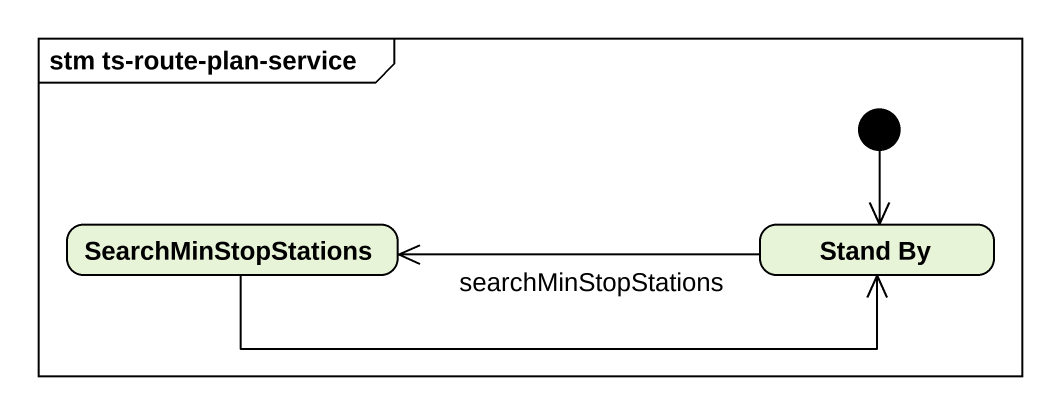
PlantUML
@startuml
mainframe stm ts-route-plan-service
hide empty description
state SearchMinStopStations
state "Stand By" as Stand_By
[*] --> Stand_By
SearchMinStopStations -right-> Stand_By
Stand_By -left-> SearchMinStopStations : searchMinStopStations
@enduml
